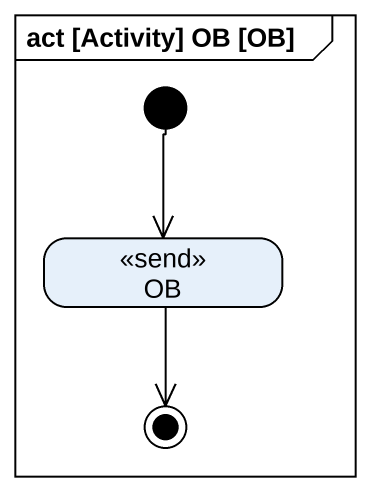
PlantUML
@startuml
mainframe act [Activity] OB [OB]
hide empty description
state OB <<send>>
[*] --> OB
OB --> [*]
@enduml
